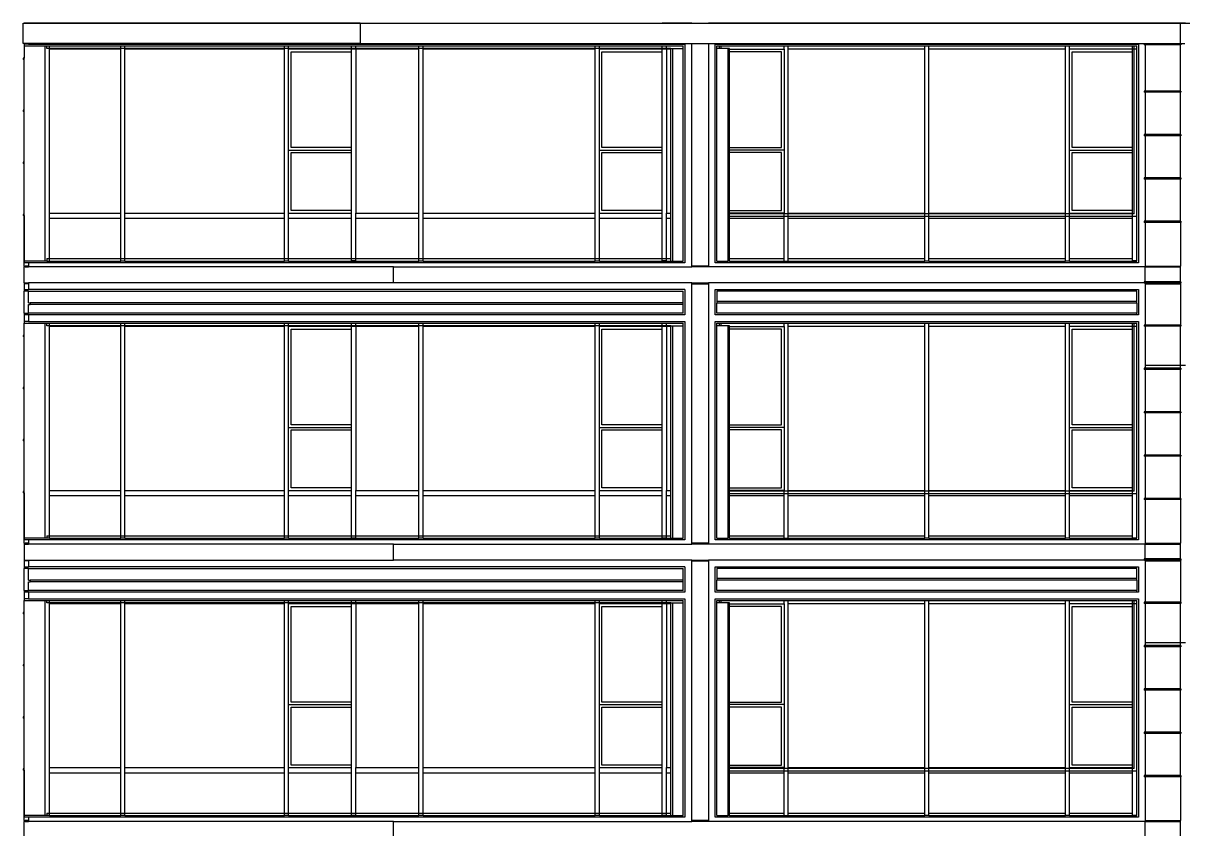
# Model space of a CAD drawing. Extents: x -311 to 61613, y 0 to 58400.
# Drawn here: x 38 to 13849, y 36512 to 46101 of the extents above; entities that cross this region are included whole.
import ezdxf

# ---------------------------------------------------------------- set-up
doc = ezdxf.new("R2010")
doc.units = 0
doc.header["$LTSCALE"] = 1000
doc.header["$MEASUREMENT"] = 0
doc.layers.add('AD-AREA-OUTL', color=31, linetype='Continuous')

msp = doc.modelspace()

# ---------------------------------------------------------------- linework, layer by layer
at = {"layer": 'AD-AREA-OUTL', "color": 252}
for p, q in [((38, 46101), (40, 46100)), ((40, 46101), (40, 46100)), ((40, 46100), (50, 46100)), ((40, 46100), (50, 46100)), ((40, 45860), (40, 46100)), ((50, 46100), (80, 46100)), ((80, 46100), (50, 46100)), ((50, 46100), (50, 46100)), ((80, 46100), (4050, 46100)), ((4050, 46100), (80, 46100)), ((80, 46100), (80, 46100)), ((4050, 46100), (4750, 46100)), ((4050, 46100), (4750, 46100)), ((4050, 46100), (4050, 45860)), ((4050, 46100), (4050, 46100)), ((4750, 46100), (4800, 46100)), ((4750, 46100), (4800, 46100)), ((4750, 46100), (4750, 46100)), ((4800, 46100), (6850, 46100)), ((4800, 46100), (6850, 46100)), ((4800, 46100), (4800, 46100)), ((6850, 46100), (6900, 46100)), ((6850, 46100), (6900, 46100)), ((6850, 46100), (6850, 46100)), ((6900, 46100), (7650, 46100)), ((6900, 46100), (7650, 46100)), ((6900, 46100), (6900, 46100)), ((7650, 46100), (7700, 46100)), ((7700, 46100), (7650, 46100)), ((7650, 46100), (7650, 46100)), ((7700, 46100), (7900, 46100)), ((7900, 46100), (7700, 46100)), ((7700, 46100), (7700, 46100)), ((7900, 46100), (7920, 46100)), ((7920, 46100), (7900, 46100)), ((7900, 46100), (7900, 46100)), ((7920, 46100), (8000, 46100)), ((8000, 46100), (7920, 46100)), ((7920, 46100), (7920, 46100)), ((8000, 46100), (8200, 46100)), ((8000, 46100), (8200, 46100)), ((8000, 46100), (8000, 46100)), ((8200, 46100), (8280, 46100)), ((8280, 46100), (8200, 46100)), ((8200, 46100), (8200, 46100)), ((8280, 46100), (8300, 46100)), ((8300, 46100), (8280, 46100)), ((8280, 46100), (8280, 46100)), ((8300, 46100), (8330, 46100)), ((8330, 46100), (8300, 46100)), ((8300, 46100), (8300, 46100)), ((8330, 46100), (8350, 46100)), ((8350, 46100), (8330, 46100)), ((8330, 46100), (8330, 46100)), ((8350, 46100), (9100, 46100)), ((9100, 46100), (8350, 46100)), ((8350, 46100), (8350, 46100)), ((9100, 46100), (9150, 46100)), ((9150, 46100), (9100, 46100)), ((9100, 46100), (9100, 46100)), ((9150, 46100), (10775, 46100)), ((10775, 46100), (9150, 46100)), ((9150, 46100), (9150, 46100)), ((10775, 46100), (10825, 46100)), ((10825, 46100), (10775, 46100)), ((10775, 46100), (10775, 46100)), ((10825, 46100), (12450, 46100)), ((12450, 46100), (10825, 46100)), ((10825, 46100), (10825, 46100)), ((12450, 46100), (12500, 46100)), ((12500, 46100), (12450, 46100)), ((12450, 46100), (12450, 46100)), ((12500, 46100), (13250, 46100)), ((13250, 46100), (12500, 46100)), ((12500, 46100), (12500, 46100)), ((13250, 46100), (13270, 46100)), ((13270, 46100), (13250, 46100)), ((13250, 46100), (13250, 46100)), ((13270, 46100), (13300, 46100)), ((13300, 46100), (13270, 46100)), ((13270, 46100), (13270, 46100)), ((13300, 46100), (13320, 46100)), ((13320, 46100), (13300, 46100)), ((13300, 46100), (13300, 46100)), ((13320, 46100), (13400, 46100)), ((13400, 46100), (13320, 46100)), ((13320, 46100), (13320, 46100)), ((13400, 46100), (14300, 46100)), ((13820, 46100), (13400, 46100)), ((13400, 46100), (13400, 46100)), ((13880, 46100), (13820, 46100)), ((13820, 45860), (13820, 46100)), ((50, 45860), (40, 45860)), ((50, 45860), (50, 45850)), ((100, 45860), (50, 45860)), ((4050, 45860), (100, 45860)), ((100, 45860), (100, 45850)), ((4050, 45860), (8000, 45860)), ((8000, 43210), (8000, 45860)), ((8000, 45860), (8200, 45860)), ((8200, 45860), (13390, 45860)), ((8200, 45860), (8200, 43210)), ((13390, 45860), (13820, 45860)), ((13390, 45860), (13390, 45845)), ((13825, 45860), (13820, 45860)), ((13825, 45860), (13872, 45860)), ((13825, 45860), (13825, 45845)), ((100, 45850), (50, 45850)), ((50, 45850), (50, 45830)), ((50, 45830), (50, 45685)), ((50, 45830), (300, 45830)), ((100, 45850), (7920, 45850)), ((300, 45830), (320, 45830)), ((300, 43270), (300, 45830)), ((320, 45830), (350, 45830)), ((320, 45800), (320, 45830)), ((350, 45800), (320, 45800)), ((350, 45800), (350, 45830)), ((350, 45830), (1200, 45830)), ((350, 45790), (350, 45800)), ((1200, 45800), (350, 45800)), ((1200, 45790), (350, 45790)), ((350, 43840), (350, 45790)), ((1200, 45830), (1250, 45830)), ((1200, 45800), (1200, 45830)), ((1200, 45790), (1200, 45800)), ((1250, 45800), (1200, 45800)), ((1200, 43840), (1200, 45790)), ((1250, 45830), (3150, 45830)), ((1250, 45800), (1250, 45830)), ((1250, 45790), (1250, 45800)), ((3150, 45800), (1250, 45800)), ((1250, 43840), (1250, 45790)), ((3150, 45790), (1250, 45790)), ((3150, 45830), (3200, 45830)), ((3150, 45800), (3150, 45830)), ((3200, 45800), (3150, 45800)), ((3150, 45790), (3150, 45800)), ((3150, 43840), (3150, 45790)), ((3200, 45830), (3950, 45830)), ((3200, 45800), (3200, 45830)), ((3950, 45800), (3200, 45800)), ((3200, 45790), (3200, 45800)), ((3200, 44590), (3200, 45790)), ((3950, 45790), (3200, 45790)), ((3230, 45760), (3950, 45760)), ((3230, 44620), (3230, 45760)), ((3950, 45830), (4000, 45830)), ((3950, 45800), (3950, 45830)), ((3950, 45790), (3950, 45800)), ((4000, 45800), (3950, 45800)), ((3950, 45760), (3950, 45790)), ((4000, 45790), (3950, 45790)), ((3950, 44620), (3950, 45760)), ((4000, 45830), (4750, 45830)), ((4000, 45800), (4000, 45830)), ((4750, 45800), (4000, 45800)), ((4000, 45790), (4000, 45800)), ((4000, 45790), (4000, 43840)), ((4750, 45790), (4000, 45790)), ((4750, 45830), (4800, 45830)), ((4750, 45800), (4750, 45830)), ((4800, 45800), (4750, 45800)), ((4750, 45790), (4750, 45800)), ((4750, 43840), (4750, 45790)), ((4800, 45830), (6850, 45830)), ((4800, 45800), (4800, 45830)), ((6850, 45800), (4800, 45800)), ((4800, 45790), (4800, 45800)), ((4800, 43840), (4800, 45790)), ((6850, 45790), (4800, 45790)), ((6850, 45830), (6900, 45830)), ((6850, 45800), (6850, 45830)), ((6900, 45800), (6850, 45800)), ((6850, 45790), (6850, 45800)), ((6850, 43840), (6850, 45790)), ((6900, 45830), (7650, 45830)), ((6900, 45800), (6900, 45830)), ((7650, 45800), (6900, 45800)), ((6900, 45790), (6900, 45800)), ((6900, 44590), (6900, 45790)), ((7650, 45790), (6900, 45790)), ((6930, 45760), (7650, 45760)), ((6930, 44620), (6930, 45760)), ((7650, 45830), (7700, 45830)), ((7650, 45800), (7650, 45830)), ((7700, 45800), (7650, 45800)), ((7650, 45790), (7650, 45800)), ((7650, 45760), (7650, 45790)), ((7700, 45790), (7650, 45790)), ((7650, 44620), (7650, 45760)), ((7700, 45830), (7900, 45830)), ((7700, 45800), (7700, 45830)), ((7750, 45800), (7700, 45800)), ((7700, 45790), (7700, 45800)), ((7700, 45790), (7700, 43840)), ((7750, 45790), (7700, 45790)), ((7750, 45790), (7750, 45800)), ((7750, 45800), (7770, 45800)), ((7750, 43840), (7750, 45790)), ((7770, 45800), (7900, 45800)), ((7770, 45800), (7770, 43270)), ((7900, 45800), (7900, 45830)), ((7900, 43270), (7900, 45800)), ((7920, 45850), (7920, 43250)), ((8280, 45850), (13320, 45850)), ((8280, 43250), (8280, 45850)), ((8300, 45830), (8330, 45830)), ((8300, 45800), (8300, 45830)), ((8300, 43270), (8300, 45800)), ((8330, 45800), (8300, 45800)), ((8330, 45830), (8350, 45830)), ((8330, 45800), (8330, 45830)), ((8350, 45800), (8330, 45800)), ((8350, 45830), (9100, 45830)), ((8350, 45800), (8350, 45830)), ((8430, 45800), (8350, 45800)), ((8430, 45800), (8430, 43270)), ((8450, 45800), (8430, 45800)), ((8450, 45790), (8450, 45800)), ((8450, 45760), (8450, 45790)), ((8450, 45790), (9100, 45790)), ((8450, 44620), (8450, 45760)), ((9070, 45760), (8450, 45760)), ((9070, 44620), (9070, 45760)), ((9100, 45830), (9150, 45830)), ((9100, 45790), (9100, 45830)), ((9100, 45790), (9100, 44590)), ((9150, 45830), (10775, 45830)), ((9150, 45790), (9150, 45830)), ((9150, 43840), (9150, 45790)), ((10775, 45790), (9150, 45790)), ((10775, 45830), (10825, 45830)), ((10775, 45790), (10775, 45830)), ((10775, 43840), (10775, 45790)), ((10825, 45830), (12450, 45830)), ((10825, 45790), (10825, 45830)), ((10825, 43840), (10825, 45790)), ((12450, 45790), (10825, 45790)), ((12450, 45830), (12500, 45830)), ((12450, 45790), (12450, 45830)), ((12450, 43840), (12450, 45790)), ((12500, 45830), (13250, 45830)), ((12500, 45790), (12500, 45830)), ((12500, 44590), (12500, 45790)), ((13250, 45790), (12500, 45790)), ((12530, 45760), (13250, 45760)), ((12530, 44620), (12530, 45760)), ((13250, 45830), (13270, 45830)), ((13250, 45790), (13250, 45830)), ((13250, 45760), (13250, 45790)), ((13270, 45790), (13250, 45790)), ((13250, 44620), (13250, 45760)), ((13270, 45830), (13300, 45830)), ((13270, 45790), (13270, 45830)), ((13300, 45790), (13270, 45790)), ((13270, 43830), (13270, 45790)), ((13300, 45790), (13300, 45830)), ((13300, 43800), (13300, 45790)), ((13320, 45850), (13320, 43250)), ((13400, 45845), (13390, 45845)), ((13820, 45845), (13400, 45845)), ((13400, 45845), (13400, 45293)), ((13825, 45845), (13820, 45845)), ((13820, 45293), (13820, 45845)), ((50, 45685), (40, 45685)), ((40, 45685), (40, 45680)), ((50, 45680), (40, 45680)), ((40, 45680), (40, 45670)), ((50, 45670), (40, 45670)), ((50, 45680), (50, 45685)), ((50, 45670), (50, 45680)), ((50, 45065), (50, 45670)), ((13400, 45293), (13390, 45293)), ((13390, 45293), (13390, 45278)), ((13400, 45278), (13390, 45278)), ((13820, 45293), (13400, 45293)), ((13820, 45278), (13400, 45278)), ((13400, 45278), (13400, 44777)), ((13825, 45293), (13820, 45293)), ((13825, 45278), (13820, 45278)), ((13820, 44777), (13820, 45278)), ((13825, 45293), (13825, 45278)), ((50, 45065), (40, 45065)), ((40, 45065), (40, 45060)), ((50, 45060), (40, 45060)), ((40, 45060), (40, 45050)), ((50, 45050), (40, 45050)), ((50, 45060), (50, 45065)), ((50, 45050), (50, 45060)), ((50, 44445), (50, 45050)), ((13400, 44777), (13390, 44777)), ((13390, 44777), (13390, 44762)), ((13400, 44762), (13390, 44762)), ((13820, 44777), (13400, 44777)), ((13820, 44762), (13400, 44762)), ((13400, 44762), (13400, 44261)), ((13825, 44777), (13820, 44777)), ((13825, 44762), (13820, 44762)), ((13820, 44261), (13820, 44762)), ((13825, 44777), (13825, 44762)), ((3950, 44620), (3230, 44620)), ((3950, 44590), (3950, 44620)), ((7650, 44620), (6930, 44620)), ((7650, 44590), (7650, 44620)), ((8450, 44590), (8450, 44620)), ((8450, 44620), (9070, 44620)), ((13250, 44620), (12530, 44620)), ((13250, 44590), (13250, 44620)), ((3200, 43840), (3200, 44590)), ((3200, 44590), (3950, 44590)), ((3230, 44560), (3950, 44560)), ((3230, 43870), (3230, 44560)), ((3950, 44560), (3950, 44590)), ((3950, 43870), (3950, 44560)), ((6900, 43840), (6900, 44590)), ((6900, 44590), (7650, 44590)), ((6930, 44560), (7650, 44560)), ((6930, 43870), (6930, 44560)), ((7650, 44560), (7650, 44590)), ((7650, 43870), (7650, 44560)), ((8450, 44560), (8450, 44590)), ((9100, 44590), (8450, 44590)), ((8450, 43870), (8450, 44560)), ((9070, 44560), (8450, 44560)), ((9070, 43870), (9070, 44560)), ((9100, 44590), (9100, 43840)), ((12500, 43840), (12500, 44590)), ((12500, 44590), (13250, 44590)), ((12530, 44560), (13250, 44560)), ((12530, 43870), (12530, 44560)), ((13250, 44560), (13250, 44590)), ((13250, 43870), (13250, 44560)), ((50, 44445), (40, 44445)), ((40, 44445), (40, 44440)), ((50, 44440), (40, 44440)), ((40, 44440), (40, 44430)), ((50, 44430), (40, 44430)), ((50, 44440), (50, 44445)), ((50, 44430), (50, 44440)), ((50, 43825), (50, 44430)), ((13400, 44261), (13390, 44261)), ((13390, 44261), (13390, 44246)), ((13400, 44246), (13390, 44246)), ((13820, 44261), (13400, 44261)), ((13820, 44246), (13400, 44246)), ((13400, 44246), (13400, 43745)), ((13825, 44261), (13820, 44261)), ((13825, 44246), (13820, 44246)), ((13820, 43745), (13820, 44246)), ((13825, 44261), (13825, 44246)), ((50, 43825), (40, 43825)), ((40, 43825), (40, 43820)), ((50, 43820), (40, 43820)), ((40, 43820), (40, 43810)), ((50, 43810), (40, 43810)), ((50, 43820), (50, 43825)), ((50, 43810), (50, 43820)), ((50, 43210), (50, 43810)), ((50, 43810), (50, 43270)), ((350, 43780), (350, 43840)), ((350, 43840), (1200, 43840)), ((350, 43780), (1200, 43780)), ((350, 43300), (350, 43780)), ((1200, 43780), (1200, 43840)), ((1200, 43300), (1200, 43780)), ((1250, 43780), (1250, 43840)), ((1250, 43840), (3150, 43840)), ((1250, 43300), (1250, 43780)), ((1250, 43780), (3150, 43780)), ((3150, 43780), (3150, 43840)), ((3150, 43300), (3150, 43780)), ((3200, 43780), (3200, 43840)), ((3200, 43840), (3950, 43840)), ((3200, 43300), (3200, 43780)), ((3200, 43780), (3950, 43780)), ((3950, 43870), (3230, 43870)), ((3950, 43840), (3950, 43870)), ((3950, 43780), (3950, 43840)), ((3950, 43300), (3950, 43780)), ((4000, 43780), (4000, 43840)), ((4000, 43840), (4750, 43840)), ((4000, 43300), (4000, 43780)), ((4000, 43780), (4750, 43780)), ((4750, 43780), (4750, 43840)), ((4750, 43300), (4750, 43780)), ((4800, 43780), (4800, 43840)), ((4800, 43840), (6850, 43840)), ((4800, 43300), (4800, 43780)), ((4800, 43780), (6850, 43780)), ((6850, 43780), (6850, 43840)), ((6850, 43300), (6850, 43780)), ((6900, 43780), (6900, 43840)), ((6900, 43840), (7650, 43840)), ((6900, 43300), (6900, 43780)), ((6900, 43780), (7650, 43780)), ((7650, 43870), (6930, 43870)), ((7650, 43840), (7650, 43870)), ((7650, 43780), (7650, 43840)), ((7650, 43300), (7650, 43780)), ((7700, 43780), (7700, 43840)), ((7700, 43840), (7750, 43840)), ((7700, 43300), (7700, 43780)), ((7700, 43780), (7750, 43780)), ((7750, 43780), (7750, 43840)), ((7750, 43300), (7750, 43780)), ((8450, 43840), (8450, 43870)), ((8450, 43870), (9070, 43870)), ((8450, 43830), (8450, 43840)), ((9100, 43840), (8450, 43840)), ((8450, 43800), (8450, 43830)), ((9100, 43830), (8450, 43830)), ((8450, 43780), (8450, 43800)), ((9100, 43800), (8450, 43800)), ((8450, 43300), (8450, 43780)), ((8450, 43780), (9100, 43780)), ((9100, 43830), (9100, 43840)), ((9100, 43800), (9100, 43830)), ((9150, 43830), (9100, 43830)), ((9100, 43780), (9100, 43800)), ((9150, 43800), (9100, 43800)), ((9100, 43300), (9100, 43780)), ((9150, 43830), (9150, 43840)), ((9150, 43840), (10775, 43840)), ((9150, 43800), (9150, 43830)), ((10775, 43830), (9150, 43830)), ((9150, 43780), (9150, 43800)), ((10775, 43800), (9150, 43800)), ((9150, 43300), (9150, 43780)), ((9150, 43780), (10775, 43780)), ((10775, 43830), (10775, 43840)), ((10775, 43800), (10775, 43830)), ((10825, 43830), (10775, 43830)), ((10775, 43780), (10775, 43800)), ((10825, 43800), (10775, 43800)), ((10775, 43300), (10775, 43780)), ((10825, 43830), (10825, 43840)), ((10825, 43840), (12450, 43840)), ((10825, 43800), (10825, 43830)), ((12450, 43830), (10825, 43830)), ((12450, 43800), (10825, 43800)), ((10825, 43780), (10825, 43800)), ((10825, 43300), (10825, 43780)), ((10825, 43780), (12450, 43780)), ((12450, 43830), (12450, 43840)), ((12450, 43800), (12450, 43830)), ((12500, 43830), (12450, 43830)), ((12500, 43800), (12450, 43800)), ((12450, 43780), (12450, 43800)), ((12450, 43300), (12450, 43780)), ((12500, 43830), (12500, 43840)), ((12500, 43840), (13250, 43840)), ((13250, 43830), (12500, 43830)), ((12500, 43800), (12500, 43830)), ((13250, 43800), (12500, 43800)), ((12500, 43780), (12500, 43800)), ((12500, 43300), (12500, 43780)), ((12500, 43780), (13250, 43780)), ((13250, 43870), (12530, 43870)), ((13250, 43840), (13250, 43870)), ((13250, 43830), (13250, 43840)), ((13270, 43830), (13250, 43830)), ((13250, 43800), (13250, 43830)), ((13250, 43780), (13250, 43800)), ((13300, 43800), (13250, 43800)), ((13250, 43300), (13250, 43780)), ((13300, 43276), (13300, 43800)), ((13400, 43745), (13390, 43745)), ((13390, 43745), (13390, 43730)), ((13400, 43730), (13390, 43730)), ((13820, 43745), (13400, 43745)), ((13820, 43730), (13400, 43730)), ((13400, 43730), (13400, 43210)), ((13825, 43745), (13820, 43745)), ((13825, 43730), (13820, 43730)), ((13820, 43730), (13820, 43210)), ((13825, 43745), (13825, 43730)), ((50, 43270), (50, 43250)), ((300, 43270), (50, 43270)), ((100, 43250), (50, 43250)), ((100, 43250), (100, 43210)), ((7920, 43250), (100, 43250)), ((320, 43270), (300, 43270)), ((320, 43300), (350, 43300)), ((320, 43300), (320, 43270)), ((320, 43270), (350, 43270)), ((350, 43300), (1200, 43300)), ((350, 43270), (350, 43300)), ((350, 43270), (1200, 43270)), ((1200, 43300), (1250, 43300)), ((1200, 43270), (1200, 43300)), ((1250, 43270), (1200, 43270)), ((1250, 43300), (3150, 43300)), ((1250, 43270), (1250, 43300)), ((1250, 43270), (3150, 43270)), ((3150, 43300), (3200, 43300)), ((3150, 43270), (3150, 43300)), ((3200, 43270), (3150, 43270)), ((3200, 43300), (3950, 43300)), ((3200, 43270), (3200, 43300)), ((3200, 43270), (3950, 43270)), ((3950, 43300), (4000, 43300)), ((3950, 43276), (3950, 43300)), ((3950, 43276), (4000, 43276)), ((3950, 43270), (3950, 43276)), ((3950, 43270), (4000, 43270)), ((4000, 43300), (4750, 43300)), ((4000, 43276), (4000, 43300)), ((4000, 43270), (4000, 43276)), ((4000, 43270), (4750, 43270)), ((4750, 43300), (4800, 43300)), ((4750, 43270), (4750, 43300)), ((4800, 43270), (4750, 43270)), ((4800, 43300), (6850, 43300)), ((4800, 43270), (4800, 43300)), ((4800, 43270), (6850, 43270)), ((6850, 43300), (6900, 43300)), ((6850, 43270), (6850, 43300)), ((6900, 43270), (6850, 43270)), ((6900, 43300), (7650, 43300)), ((6900, 43270), (6900, 43300)), ((6900, 43270), (7650, 43270)), ((7650, 43300), (7700, 43300)), ((7650, 43276), (7650, 43300)), ((7650, 43276), (7700, 43276)), ((7650, 43270), (7650, 43276)), ((7650, 43270), (7700, 43270)), ((7700, 43300), (7750, 43300)), ((7700, 43276), (7700, 43300)), ((7700, 43270), (7700, 43276)), ((7700, 43270), (7750, 43270)), ((7750, 43270), (7750, 43300)), ((7750, 43270), (7770, 43270)), ((7770, 43270), (7900, 43270)), ((13320, 43250), (8280, 43250)), ((8300, 43270), (8430, 43270)), ((8450, 43270), (8430, 43270)), ((8450, 43270), (8450, 43300)), ((8450, 43300), (9100, 43300)), ((8450, 43270), (9100, 43270)), ((9100, 43270), (9100, 43300)), ((9100, 43270), (9150, 43270)), ((9150, 43270), (9150, 43300)), ((9150, 43300), (10775, 43300)), ((9150, 43270), (10775, 43270)), ((10775, 43270), (10775, 43300)), ((10825, 43270), (10775, 43270)), ((10825, 43270), (10825, 43300)), ((10825, 43300), (12450, 43300)), ((10825, 43270), (12450, 43270)), ((12450, 43270), (12450, 43300)), ((12500, 43270), (12450, 43270)), ((12500, 43270), (12500, 43300)), ((12500, 43300), (13250, 43300)), ((12500, 43270), (13250, 43270)), ((13250, 43276), (13250, 43300)), ((13250, 43276), (13300, 43276)), ((13250, 43270), (13250, 43276)), ((13250, 43270), (13300, 43270)), ((13300, 43270), (13300, 43276)), ((50, 43210), (50, 43200)), ((50, 43210), (60, 43210)), ((60, 43200), (50, 43200)), ((50, 43010), (50, 43200)), ((100, 43210), (60, 43210)), ((60, 43200), (60, 43210)), ((60, 43200), (100, 43200)), ((100, 43210), (100, 43200)), ((4447, 43200), (100, 43200)), ((4447, 43200), (8000, 43200)), ((4447, 43010), (4447, 43200)), ((8000, 43200), (8000, 43210)), ((8200, 43210), (8000, 43210)), ((8200, 43200), (8000, 43200)), ((8200, 43210), (8200, 43200)), ((13400, 43200), (8200, 43200)), ((13400, 43210), (13410, 43210)), ((13400, 43210), (13400, 43200)), ((13400, 43200), (13410, 43200)), ((13400, 43024), (13400, 43200)), ((13410, 43210), (13820, 43210)), ((13410, 43200), (13410, 43210)), ((13410, 43200), (13820, 43200)), ((13820, 43200), (13820, 43210)), ((13820, 43024), (13820, 43200)), ((50, 43010), (50, 43000)), ((50, 43010), (60, 43010)), ((50, 43000), (50, 42930)), ((60, 43000), (50, 43000)), ((60, 43010), (100, 43010)), ((60, 43010), (60, 43000)), ((100, 43000), (60, 43000)), ((4447, 43010), (100, 43010)), ((100, 43010), (100, 43000)), ((100, 43000), (100, 42930)), ((8000, 43010), (4447, 43010)), ((8000, 43010), (8200, 43010)), ((8000, 43000), (8000, 43010)), ((8000, 39910), (8000, 43000)), ((8000, 43000), (8200, 43000)), ((13390, 43010), (8200, 43010)), ((8200, 43010), (8200, 43000)), ((8200, 43000), (8200, 39910)), ((13400, 43024), (13390, 43024)), ((13390, 43024), (13390, 43010)), ((13390, 43010), (13390, 43009)), ((13400, 43009), (13390, 43009)), ((13820, 43024), (13400, 43024)), ((13410, 43009), (13400, 43009)), ((13400, 43000), (13400, 43009)), ((13400, 43000), (13410, 43000)), ((13400, 43000), (13400, 42508)), ((13820, 43009), (13410, 43009)), ((13410, 43009), (13410, 43000)), ((13410, 43000), (13820, 43000)), ((13825, 43024), (13820, 43024)), ((13825, 43009), (13820, 43009)), ((13820, 43009), (13820, 43000)), ((13820, 43000), (13820, 42508)), ((13825, 43024), (13825, 43009)), ((50, 42930), (100, 42930)), ((50, 42930), (50, 42910)), ((100, 42910), (50, 42910)), ((50, 42650), (50, 42910)), ((7920, 42930), (100, 42930)), ((100, 42771), (100, 42910)), ((100, 42910), (7900, 42910)), ((7900, 42771), (7900, 42910)), ((7920, 42930), (7920, 42630)), ((8280, 42630), (8280, 42930)), ((8280, 42930), (13320, 42930)), ((8300, 42910), (8300, 42790)), ((13300, 42910), (8300, 42910)), ((13300, 42790), (13300, 42910)), ((13320, 42930), (13320, 42630)), ((100, 42771), (120, 42771)), ((100, 42650), (100, 42751)), ((100, 42751), (120, 42751)), ((120, 42771), (120, 42751)), ((7900, 42771), (120, 42771)), ((7900, 42751), (120, 42751)), ((7900, 42751), (7900, 42771)), ((7900, 42650), (7900, 42751)), ((8300, 42790), (8300, 42770)), ((13300, 42790), (8300, 42790)), ((8300, 42650), (8300, 42770)), ((13300, 42770), (8300, 42770)), ((13300, 42770), (13300, 42790)), ((13300, 42770), (13300, 42650)), ((50, 42650), (100, 42650)), ((50, 42650), (50, 42630)), ((50, 42630), (50, 42550)), ((100, 42630), (50, 42630)), ((100, 42550), (50, 42550)), ((50, 42550), (50, 42530)), ((7900, 42650), (100, 42650)), ((7920, 42630), (100, 42630)), ((100, 42630), (100, 42550)), ((100, 42550), (7920, 42550)), ((7920, 42550), (7920, 39950)), ((13300, 42630), (8280, 42630)), ((8280, 42550), (13320, 42550)), ((8280, 39950), (8280, 42550)), ((13300, 42650), (8300, 42650)), ((13300, 42630), (13300, 42650)), ((13320, 42630), (13300, 42630)), ((13320, 42550), (13320, 39950)), ((50, 42385), (50, 42530)), ((50, 42530), (300, 42530)), ((300, 42530), (320, 42530)), ((300, 39970), (300, 42530)), ((320, 42530), (350, 42530)), ((320, 42500), (320, 42530)), ((350, 42500), (320, 42500)), ((350, 42500), (350, 42530)), ((350, 42530), (1200, 42530)), ((350, 42490), (350, 42500)), ((1200, 42500), (350, 42500)), ((1200, 42490), (350, 42490)), ((350, 40540), (350, 42490)), ((1200, 42500), (1200, 42530)), ((1200, 42530), (1250, 42530)), ((1200, 42490), (1200, 42500)), ((1250, 42500), (1200, 42500)), ((1200, 40540), (1200, 42490)), ((1250, 42530), (3150, 42530)), ((1250, 42500), (1250, 42530)), ((1250, 42490), (1250, 42500)), ((3150, 42500), (1250, 42500)), ((1250, 40540), (1250, 42490)), ((3150, 42490), (1250, 42490)), ((3150, 42530), (3200, 42530)), ((3150, 42500), (3150, 42530)), ((3200, 42500), (3150, 42500)), ((3150, 42490), (3150, 42500)), ((3150, 40540), (3150, 42490)), ((3200, 42530), (3950, 42530)), ((3200, 42500), (3200, 42530)), ((3950, 42500), (3200, 42500)), ((3200, 42490), (3200, 42500)), ((3200, 41290), (3200, 42490)), ((3950, 42490), (3200, 42490)), ((3230, 42460), (3950, 42460)), ((3230, 41320), (3230, 42460)), ((3950, 42530), (4000, 42530)), ((3950, 42500), (3950, 42530)), ((4000, 42500), (3950, 42500)), ((3950, 42490), (3950, 42500)), ((3950, 42460), (3950, 42490)), ((4000, 42490), (3950, 42490)), ((3950, 41320), (3950, 42460)), ((4000, 42530), (4750, 42530)), ((4000, 42500), (4000, 42530)), ((4750, 42500), (4000, 42500)), ((4000, 42490), (4000, 42500)), ((4000, 42490), (4000, 40540)), ((4750, 42490), (4000, 42490)), ((4750, 42530), (4800, 42530)), ((4750, 42500), (4750, 42530)), ((4800, 42500), (4750, 42500)), ((4750, 42490), (4750, 42500)), ((4750, 40540), (4750, 42490)), ((4800, 42530), (6850, 42530)), ((4800, 42500), (4800, 42530)), ((6850, 42500), (4800, 42500)), ((4800, 42490), (4800, 42500)), ((4800, 40540), (4800, 42490)), ((6850, 42490), (4800, 42490)), ((6850, 42530), (6900, 42530)), ((6850, 42500), (6850, 42530)), ((6900, 42500), (6850, 42500)), ((6850, 42490), (6850, 42500)), ((6850, 40540), (6850, 42490)), ((6900, 42530), (7650, 42530)), ((6900, 42500), (6900, 42530)), ((7650, 42500), (6900, 42500)), ((6900, 42490), (6900, 42500)), ((6900, 41290), (6900, 42490)), ((7650, 42490), (6900, 42490)), ((6930, 42460), (7650, 42460)), ((6930, 41320), (6930, 42460)), ((7650, 42530), (7700, 42530)), ((7650, 42500), (7650, 42530)), ((7700, 42500), (7650, 42500)), ((7650, 42490), (7650, 42500)), ((7650, 42460), (7650, 42490)), ((7700, 42490), (7650, 42490)), ((7650, 41320), (7650, 42460)), ((7700, 42530), (7900, 42530)), ((7700, 42500), (7700, 42530)), ((7750, 42500), (7700, 42500)), ((7700, 42490), (7700, 42500)), ((7700, 42490), (7700, 40540)), ((7750, 42490), (7700, 42490)), ((7750, 42490), (7750, 42500)), ((7750, 42500), (7770, 42500)), ((7750, 40540), (7750, 42490)), ((7770, 42500), (7900, 42500)), ((7770, 42500), (7770, 39970)), ((7900, 42500), (7900, 42530)), ((7900, 39970), (7900, 42500)), ((8300, 42530), (8330, 42530)), ((8300, 42500), (8300, 42530)), ((8300, 39970), (8300, 42500)), ((8330, 42500), (8300, 42500)), ((8330, 42530), (8350, 42530)), ((8330, 42500), (8330, 42530)), ((8350, 42500), (8330, 42500)), ((8350, 42530), (9100, 42530)), ((8350, 42500), (8350, 42530)), ((8430, 42500), (8350, 42500)), ((8430, 42500), (8430, 39970)), ((8450, 42500), (8430, 42500)), ((8450, 42490), (8450, 42500)), ((8450, 42460), (8450, 42490)), ((8450, 42490), (9100, 42490)), ((8450, 41320), (8450, 42460)), ((9070, 42460), (8450, 42460)), ((9070, 41320), (9070, 42460)), ((9100, 42530), (9150, 42530)), ((9100, 42490), (9100, 42530)), ((9100, 42490), (9100, 41290)), ((9150, 42530), (10775, 42530)), ((9150, 42490), (9150, 42530)), ((9150, 40540), (9150, 42490)), ((10775, 42490), (9150, 42490)), ((10775, 42530), (10825, 42530)), ((10775, 42490), (10775, 42530)), ((10775, 40540), (10775, 42490)), ((10825, 42530), (12450, 42530)), ((10825, 42490), (10825, 42530)), ((10825, 40540), (10825, 42490)), ((12450, 42490), (10825, 42490)), ((12450, 42530), (12500, 42530)), ((12450, 42490), (12450, 42530)), ((12450, 40540), (12450, 42490)), ((12500, 42530), (13250, 42530)), ((12500, 42490), (12500, 42530)), ((12500, 41290), (12500, 42490)), ((13250, 42490), (12500, 42490)), ((12530, 42460), (13250, 42460)), ((12530, 41320), (12530, 42460)), ((13250, 42530), (13270, 42530)), ((13250, 42490), (13250, 42530)), ((13250, 42460), (13250, 42490)), ((13270, 42490), (13250, 42490)), ((13250, 41320), (13250, 42460)), ((13270, 42530), (13300, 42530)), ((13270, 42490), (13270, 42530)), ((13300, 42490), (13270, 42490)), ((13270, 40530), (13270, 42490)), ((13300, 42490), (13300, 42530)), ((13300, 40500), (13300, 42490)), ((13400, 42508), (13390, 42508)), ((13390, 42508), (13390, 42494)), ((13400, 42494), (13390, 42494)), ((13820, 42508), (13400, 42508)), ((13820, 42494), (13400, 42494)), ((13400, 42494), (13400, 42030)), ((13825, 42508), (13820, 42508)), ((13825, 42494), (13820, 42494)), ((13820, 42030), (13820, 42494)), ((13825, 42508), (13825, 42494)), ((50, 42385), (40, 42385)), ((40, 42385), (40, 42380)), ((50, 42380), (40, 42380)), ((40, 42380), (40, 42370)), ((50, 42370), (40, 42370)), ((50, 42380), (50, 42385)), ((50, 42370), (50, 42380)), ((50, 41765), (50, 42370)), ((13400, 41993), (13390, 41993)), ((13390, 41993), (13390, 41977)), ((13400, 42030), (13400, 41993)), ((13400, 42030), (13820, 42030)), ((13820, 41993), (13400, 41993)), ((13820, 41993), (13820, 42030)), ((13820, 42030), (13880, 42030)), ((13825, 41993), (13820, 41993)), ((13825, 41993), (13825, 41977)), ((13400, 41977), (13390, 41977)), ((13820, 41977), (13400, 41977)), ((13400, 41977), (13400, 41477)), ((13825, 41977), (13820, 41977)), ((13820, 41477), (13820, 41977)), ((50, 41765), (40, 41765)), ((40, 41765), (40, 41760)), ((50, 41760), (40, 41760)), ((40, 41760), (40, 41750)), ((50, 41750), (40, 41750)), ((50, 41760), (50, 41765)), ((50, 41750), (50, 41760)), ((50, 41145), (50, 41750)), ((13400, 41477), (13390, 41477)), ((13390, 41477), (13390, 41462)), ((13400, 41462), (13390, 41462)), ((13820, 41477), (13400, 41477)), ((13820, 41462), (13400, 41462)), ((13400, 41462), (13400, 40961)), ((13825, 41477), (13820, 41477)), ((13825, 41462), (13820, 41462)), ((13820, 40961), (13820, 41462)), ((13825, 41477), (13825, 41462)), ((3950, 41320), (3230, 41320)), ((3950, 41290), (3950, 41320)), ((7650, 41320), (6930, 41320)), ((7650, 41290), (7650, 41320)), ((8450, 41290), (8450, 41320)), ((8450, 41320), (9070, 41320)), ((13250, 41320), (12530, 41320)), ((13250, 41290), (13250, 41320)), ((3200, 40540), (3200, 41290)), ((3200, 41290), (3950, 41290)), ((3230, 41260), (3950, 41260)), ((3230, 40570), (3230, 41260)), ((3950, 41260), (3950, 41290)), ((3950, 40570), (3950, 41260)), ((6900, 40540), (6900, 41290)), ((6900, 41290), (7650, 41290)), ((6930, 41260), (7650, 41260)), ((6930, 40570), (6930, 41260)), ((7650, 41260), (7650, 41290)), ((7650, 40570), (7650, 41260)), ((8450, 41260), (8450, 41290)), ((9100, 41290), (8450, 41290)), ((8450, 40570), (8450, 41260)), ((9070, 41260), (8450, 41260)), ((9070, 40570), (9070, 41260)), ((9100, 41290), (9100, 40540)), ((12500, 40540), (12500, 41290)), ((12500, 41290), (13250, 41290)), ((12530, 41260), (13250, 41260)), ((12530, 40570), (12530, 41260)), ((13250, 41260), (13250, 41290)), ((13250, 40570), (13250, 41260)), ((50, 41145), (40, 41145)), ((40, 41145), (40, 41140)), ((50, 41140), (40, 41140)), ((40, 41140), (40, 41130)), ((50, 41130), (40, 41130)), ((50, 41140), (50, 41145)), ((50, 41130), (50, 41140)), ((50, 40525), (50, 41130)), ((13400, 40961), (13390, 40961)), ((13390, 40961), (13390, 40946)), ((13400, 40946), (13390, 40946)), ((13820, 40961), (13400, 40961)), ((13820, 40946), (13400, 40946)), ((13400, 40946), (13400, 40445)), ((13825, 40961), (13820, 40961)), ((13825, 40946), (13820, 40946)), ((13820, 40445), (13820, 40946)), ((13825, 40961), (13825, 40946)), ((50, 40525), (40, 40525)), ((40, 40525), (40, 40520)), ((50, 40520), (40, 40520)), ((40, 40520), (40, 40510)), ((50, 40510), (40, 40510)), ((50, 40520), (50, 40525)), ((50, 40510), (50, 40520)), ((50, 39910), (50, 40510)), ((50, 40510), (50, 39970)), ((350, 40480), (350, 40540)), ((350, 40540), (1200, 40540)), ((350, 40480), (1200, 40480)), ((350, 40000), (350, 40480)), ((1200, 40480), (1200, 40540)), ((1200, 40000), (1200, 40480)), ((1250, 40480), (1250, 40540)), ((1250, 40540), (3150, 40540)), ((1250, 40000), (1250, 40480)), ((1250, 40480), (3150, 40480)), ((3150, 40480), (3150, 40540)), ((3150, 40000), (3150, 40480)), ((3200, 40480), (3200, 40540)), ((3200, 40540), (3950, 40540)), ((3200, 40000), (3200, 40480)), ((3200, 40480), (3950, 40480)), ((3950, 40570), (3230, 40570)), ((3950, 40540), (3950, 40570)), ((3950, 40480), (3950, 40540)), ((3950, 40000), (3950, 40480)), ((4000, 40480), (4000, 40540)), ((4000, 40540), (4750, 40540)), ((4000, 40000), (4000, 40480)), ((4000, 40480), (4750, 40480)), ((4750, 40480), (4750, 40540)), ((4750, 40000), (4750, 40480)), ((4800, 40480), (4800, 40540)), ((4800, 40540), (6850, 40540)), ((4800, 40000), (4800, 40480)), ((4800, 40480), (6850, 40480)), ((6850, 40480), (6850, 40540)), ((6850, 40000), (6850, 40480)), ((6900, 40480), (6900, 40540)), ((6900, 40540), (7650, 40540)), ((6900, 40000), (6900, 40480)), ((6900, 40480), (7650, 40480)), ((7650, 40570), (6930, 40570)), ((7650, 40540), (7650, 40570)), ((7650, 40480), (7650, 40540)), ((7650, 40000), (7650, 40480)), ((7700, 40480), (7700, 40540)), ((7700, 40540), (7750, 40540)), ((7700, 40000), (7700, 40480)), ((7700, 40480), (7750, 40480)), ((7750, 40480), (7750, 40540)), ((7750, 40000), (7750, 40480)), ((8450, 40540), (8450, 40570)), ((8450, 40570), (9070, 40570)), ((8450, 40530), (8450, 40540)), ((9100, 40540), (8450, 40540)), ((8450, 40500), (8450, 40530)), ((9100, 40530), (8450, 40530)), ((8450, 40480), (8450, 40500)), ((9100, 40500), (8450, 40500)), ((8450, 40000), (8450, 40480)), ((8450, 40480), (9100, 40480)), ((9100, 40530), (9100, 40540)), ((9100, 40500), (9100, 40530)), ((9150, 40530), (9100, 40530)), ((9100, 40480), (9100, 40500)), ((9150, 40500), (9100, 40500)), ((9100, 40000), (9100, 40480)), ((9150, 40530), (9150, 40540)), ((9150, 40540), (10775, 40540)), ((9150, 40500), (9150, 40530)), ((10775, 40530), (9150, 40530)), ((9150, 40480), (9150, 40500)), ((10775, 40500), (9150, 40500)), ((9150, 40000), (9150, 40480)), ((9150, 40480), (10775, 40480)), ((10775, 40530), (10775, 40540)), ((10775, 40500), (10775, 40530)), ((10825, 40530), (10775, 40530)), ((10775, 40480), (10775, 40500)), ((10825, 40500), (10775, 40500)), ((10775, 40000), (10775, 40480)), ((10825, 40530), (10825, 40540)), ((10825, 40540), (12450, 40540)), ((10825, 40500), (10825, 40530)), ((12450, 40530), (10825, 40530)), ((12450, 40500), (10825, 40500)), ((10825, 40480), (10825, 40500)), ((10825, 40000), (10825, 40480)), ((10825, 40480), (12450, 40480)), ((12450, 40530), (12450, 40540)), ((12450, 40500), (12450, 40530)), ((12500, 40530), (12450, 40530)), ((12500, 40500), (12450, 40500)), ((12450, 40480), (12450, 40500)), ((12450, 40000), (12450, 40480)), ((12500, 40530), (12500, 40540)), ((12500, 40540), (13250, 40540)), ((13250, 40530), (12500, 40530)), ((12500, 40500), (12500, 40530)), ((13250, 40500), (12500, 40500)), ((12500, 40480), (12500, 40500)), ((12500, 40000), (12500, 40480)), ((12500, 40480), (13250, 40480)), ((13250, 40570), (12530, 40570)), ((13250, 40540), (13250, 40570)), ((13250, 40530), (13250, 40540)), ((13270, 40530), (13250, 40530)), ((13250, 40500), (13250, 40530)), ((13250, 40480), (13250, 40500)), ((13300, 40500), (13250, 40500)), ((13250, 40000), (13250, 40480)), ((13300, 39976), (13300, 40500)), ((13400, 40445), (13390, 40445)), ((13390, 40445), (13390, 40430)), ((13400, 40430), (13390, 40430)), ((13820, 40445), (13400, 40445)), ((13820, 40430), (13400, 40430)), ((13400, 40430), (13400, 39910)), ((13825, 40445), (13820, 40445)), ((13825, 40430), (13820, 40430)), ((13820, 40430), (13820, 39910)), ((13825, 40445), (13825, 40430)), ((50, 39970), (50, 39950)), ((300, 39970), (50, 39970)), ((100, 39950), (50, 39950)), ((100, 39950), (100, 39910)), ((7920, 39950), (100, 39950)), ((320, 39970), (300, 39970)), ((320, 40000), (350, 40000)), ((320, 40000), (320, 39970)), ((350, 39970), (320, 39970)), ((350, 40000), (1200, 40000)), ((350, 39970), (350, 40000)), ((350, 39970), (1200, 39970)), ((1200, 40000), (1250, 40000)), ((1200, 39970), (1200, 40000)), ((1250, 39970), (1200, 39970)), ((1250, 40000), (3150, 40000)), ((1250, 39970), (1250, 40000)), ((1250, 39970), (3150, 39970)), ((3150, 40000), (3200, 40000)), ((3150, 39970), (3150, 40000)), ((3200, 39970), (3150, 39970)), ((3200, 40000), (3950, 40000)), ((3200, 39970), (3200, 40000)), ((3200, 39970), (3950, 39970)), ((3950, 40000), (4000, 40000)), ((3950, 39976), (3950, 40000)), ((3950, 39976), (4000, 39976)), ((3950, 39970), (3950, 39976)), ((3950, 39970), (4000, 39970)), ((4000, 40000), (4750, 40000)), ((4000, 39976), (4000, 40000)), ((4000, 39970), (4000, 39976)), ((4000, 39970), (4750, 39970)), ((4750, 40000), (4800, 40000)), ((4750, 39970), (4750, 40000)), ((4800, 39970), (4750, 39970)), ((4800, 40000), (6850, 40000)), ((4800, 39970), (4800, 40000)), ((4800, 39970), (6850, 39970)), ((6850, 40000), (6900, 40000)), ((6850, 39970), (6850, 40000)), ((6900, 39970), (6850, 39970)), ((6900, 40000), (7650, 40000)), ((6900, 39970), (6900, 40000)), ((6900, 39970), (7650, 39970)), ((7650, 40000), (7700, 40000)), ((7650, 39976), (7650, 40000)), ((7650, 39976), (7700, 39976)), ((7650, 39970), (7650, 39976)), ((7650, 39970), (7700, 39970)), ((7700, 40000), (7750, 40000)), ((7700, 39976), (7700, 40000)), ((7700, 39970), (7700, 39976)), ((7700, 39970), (7750, 39970)), ((7750, 39970), (7750, 40000)), ((7750, 39970), (7770, 39970)), ((7770, 39970), (7900, 39970)), ((13320, 39950), (8280, 39950)), ((8300, 39970), (8430, 39970)), ((8450, 39970), (8430, 39970)), ((8450, 39970), (8450, 40000)), ((8450, 40000), (9100, 40000)), ((8450, 39970), (9100, 39970)), ((9100, 39970), (9100, 40000)), ((9100, 39970), (9150, 39970)), ((9150, 39970), (9150, 40000)), ((9150, 40000), (10775, 40000)), ((9150, 39970), (10775, 39970)), ((10775, 39970), (10775, 40000)), ((10825, 39970), (10775, 39970)), ((10825, 39970), (10825, 40000)), ((10825, 40000), (12450, 40000)), ((10825, 39970), (12450, 39970)), ((12450, 39970), (12450, 40000)), ((12500, 39970), (12450, 39970)), ((12500, 39970), (12500, 40000)), ((12500, 40000), (13250, 40000)), ((12500, 39970), (13250, 39970)), ((13250, 39976), (13250, 40000)), ((13250, 39976), (13300, 39976)), ((13250, 39970), (13250, 39976)), ((13250, 39970), (13300, 39970)), ((13300, 39970), (13300, 39976)), ((50, 39910), (50, 39900)), ((50, 39910), (60, 39910)), ((60, 39900), (50, 39900)), ((50, 39900), (50, 39710)), ((100, 39910), (60, 39910)), ((60, 39900), (60, 39910)), ((60, 39900), (100, 39900)), ((100, 39910), (100, 39900)), ((4447, 39900), (100, 39900)), ((4447, 39900), (8000, 39900)), ((4447, 39710), (4447, 39900)), ((8000, 39900), (8000, 39910)), ((8200, 39910), (8000, 39910)), ((8200, 39900), (8000, 39900)), ((8200, 39910), (8200, 39900)), ((13400, 39900), (8200, 39900)), ((13400, 39910), (13410, 39910)), ((13400, 39910), (13400, 39900)), ((13400, 39900), (13410, 39900)), ((13400, 39724), (13400, 39900)), ((13410, 39910), (13820, 39910)), ((13410, 39900), (13410, 39910)), ((13410, 39900), (13820, 39900)), ((13820, 39900), (13820, 39910)), ((13820, 39724), (13820, 39900)), ((50, 39710), (50, 39700)), ((50, 39710), (60, 39710)), ((50, 39700), (50, 39630)), ((60, 39700), (50, 39700)), ((60, 39710), (100, 39710)), ((60, 39710), (60, 39700)), ((100, 39700), (60, 39700)), ((100, 39710), (4447, 39710)), ((100, 39710), (100, 39700)), ((100, 39700), (100, 39630)), ((8000, 39710), (4447, 39710)), ((8000, 39710), (8200, 39710)), ((8000, 39700), (8000, 39710)), ((8000, 36610), (8000, 39700)), ((8000, 39700), (8200, 39700)), ((13390, 39710), (8200, 39710)), ((8200, 39710), (8200, 39700)), ((8200, 39700), (8200, 36610)), ((13400, 39724), (13390, 39724)), ((13390, 39724), (13390, 39710)), ((13390, 39710), (13390, 39709)), ((13400, 39709), (13390, 39709)), ((13820, 39724), (13400, 39724)), ((13410, 39709), (13400, 39709)), ((13400, 39700), (13400, 39709)), ((13400, 39700), (13410, 39700)), ((13400, 39700), (13400, 39208)), ((13820, 39709), (13410, 39709)), ((13410, 39709), (13410, 39700)), ((13410, 39700), (13820, 39700)), ((13825, 39724), (13820, 39724)), ((13825, 39709), (13820, 39709)), ((13820, 39709), (13820, 39700)), ((13820, 39700), (13820, 39208)), ((13825, 39724), (13825, 39709)), ((50, 39630), (100, 39630)), ((50, 39630), (50, 39610)), ((100, 39610), (50, 39610)), ((50, 39350), (50, 39610)), ((7920, 39630), (100, 39630)), ((100, 39471), (100, 39610)), ((100, 39610), (7900, 39610)), ((7900, 39471), (7900, 39610)), ((7920, 39630), (7920, 39330)), ((8280, 39330), (8280, 39630)), ((8280, 39630), (13320, 39630)), ((8300, 39610), (8300, 39490)), ((13300, 39610), (8300, 39610)), ((13300, 39490), (13300, 39610)), ((13320, 39630), (13320, 39330)), ((100, 39471), (120, 39471)), ((100, 39350), (100, 39451)), ((100, 39451), (120, 39451)), ((120, 39471), (120, 39451)), ((7900, 39471), (120, 39471)), ((7900, 39451), (120, 39451)), ((7900, 39451), (7900, 39471)), ((7900, 39350), (7900, 39451)), ((8300, 39490), (8300, 39470)), ((13300, 39490), (8300, 39490)), ((8300, 39350), (8300, 39470)), ((13300, 39470), (8300, 39470)), ((13300, 39470), (13300, 39490)), ((13300, 39470), (13300, 39350)), ((50, 39350), (100, 39350)), ((50, 39350), (50, 39330)), ((50, 39330), (50, 39250)), ((100, 39330), (50, 39330)), ((100, 39250), (50, 39250)), ((50, 39250), (50, 39230)), ((50, 39085), (50, 39230)), ((50, 39230), (300, 39230)), ((7900, 39350), (100, 39350)), ((7920, 39330), (100, 39330)), ((100, 39330), (100, 39250)), ((100, 39250), (7920, 39250)), ((300, 39230), (320, 39230)), ((300, 36670), (300, 39230)), ((320, 39230), (350, 39230)), ((320, 39200), (320, 39230)), ((350, 39200), (350, 39230)), ((350, 39230), (1200, 39230)), ((1200, 39230), (1250, 39230)), ((1200, 39200), (1200, 39230)), ((1250, 39230), (3150, 39230)), ((1250, 39200), (1250, 39230)), ((3150, 39230), (3200, 39230)), ((3150, 39200), (3150, 39230)), ((3200, 39230), (3950, 39230)), ((3200, 39200), (3200, 39230)), ((3950, 39230), (4000, 39230)), ((3950, 39200), (3950, 39230)), ((4000, 39230), (4750, 39230)), ((4000, 39200), (4000, 39230)), ((4750, 39230), (4800, 39230)), ((4750, 39200), (4750, 39230)), ((4800, 39230), (6850, 39230)), ((4800, 39200), (4800, 39230)), ((6850, 39230), (6900, 39230)), ((6850, 39200), (6850, 39230)), ((6900, 39230), (7650, 39230)), ((6900, 39200), (6900, 39230)), ((7650, 39230), (7700, 39230)), ((7650, 39200), (7650, 39230)), ((7700, 39230), (7900, 39230)), ((7700, 39200), (7700, 39230)), ((7900, 39200), (7900, 39230)), ((7920, 39250), (7920, 36650)), ((13300, 39330), (8280, 39330)), ((8280, 39250), (13320, 39250)), ((8280, 36650), (8280, 39250)), ((13300, 39350), (8300, 39350)), ((8300, 39230), (8330, 39230)), ((8300, 39200), (8300, 39230)), ((8330, 39230), (8350, 39230)), ((8330, 39200), (8330, 39230)), ((8350, 39230), (9100, 39230)), ((8350, 39200), (8350, 39230)), ((9100, 39230), (9150, 39230)), ((9100, 39190), (9100, 39230)), ((9150, 39230), (10775, 39230)), ((9150, 39190), (9150, 39230)), ((10775, 39230), (10825, 39230)), ((10775, 39190), (10775, 39230)), ((10825, 39230), (12450, 39230)), ((10825, 39190), (10825, 39230)), ((12450, 39230), (12500, 39230)), ((12450, 39190), (12450, 39230)), ((12500, 39230), (13250, 39230)), ((12500, 39190), (12500, 39230)), ((13250, 39230), (13270, 39230)), ((13250, 39190), (13250, 39230)), ((13270, 39230), (13300, 39230)), ((13270, 39190), (13270, 39230)), ((13300, 39330), (13300, 39350)), ((13320, 39330), (13300, 39330)), ((13300, 39190), (13300, 39230)), ((13320, 39250), (13320, 36650)), ((50, 39085), (40, 39085)), ((40, 39085), (40, 39080)), ((50, 39080), (50, 39085)), ((350, 39200), (320, 39200)), ((350, 39190), (350, 39200)), ((1200, 39200), (350, 39200)), ((1200, 39190), (350, 39190)), ((350, 37240), (350, 39190)), ((1200, 39190), (1200, 39200)), ((1250, 39200), (1200, 39200)), ((1200, 37240), (1200, 39190)), ((1250, 39190), (1250, 39200)), ((3150, 39200), (1250, 39200)), ((1250, 37240), (1250, 39190)), ((3150, 39190), (1250, 39190)), ((3200, 39200), (3150, 39200)), ((3150, 39190), (3150, 39200)), ((3150, 37240), (3150, 39190)), ((3950, 39200), (3200, 39200)), ((3200, 39190), (3200, 39200)), ((3200, 37990), (3200, 39190)), ((3950, 39190), (3200, 39190)), ((3230, 39160), (3950, 39160)), ((3230, 38020), (3230, 39160)), ((4000, 39200), (3950, 39200)), ((3950, 39190), (3950, 39200)), ((3950, 39160), (3950, 39190)), ((4000, 39190), (3950, 39190)), ((3950, 38020), (3950, 39160)), ((4750, 39200), (4000, 39200)), ((4000, 39190), (4000, 39200)), ((4000, 39190), (4000, 37240)), ((4750, 39190), (4000, 39190)), ((4800, 39200), (4750, 39200)), ((4750, 39190), (4750, 39200)), ((4750, 37240), (4750, 39190)), ((6850, 39200), (4800, 39200)), ((4800, 39190), (4800, 39200)), ((4800, 37240), (4800, 39190)), ((6850, 39190), (4800, 39190)), ((6900, 39200), (6850, 39200)), ((6850, 39190), (6850, 39200)), ((6850, 37240), (6850, 39190)), ((7650, 39200), (6900, 39200)), ((6900, 39190), (6900, 39200)), ((6900, 37990), (6900, 39190)), ((7650, 39190), (6900, 39190)), ((6930, 39160), (7650, 39160)), ((6930, 38020), (6930, 39160)), ((7700, 39200), (7650, 39200)), ((7650, 39190), (7650, 39200)), ((7650, 39160), (7650, 39190)), ((7700, 39190), (7650, 39190)), ((7650, 38020), (7650, 39160)), ((7750, 39200), (7700, 39200)), ((7700, 39190), (7700, 39200)), ((7700, 39190), (7700, 37240)), ((7750, 39190), (7700, 39190)), ((7750, 39190), (7750, 39200)), ((7750, 39200), (7770, 39200)), ((7750, 37240), (7750, 39190)), ((7770, 39200), (7900, 39200)), ((7770, 39200), (7770, 36670)), ((7900, 36670), (7900, 39200)), ((8300, 36670), (8300, 39200)), ((8330, 39200), (8300, 39200)), ((8350, 39200), (8330, 39200)), ((8430, 39200), (8350, 39200)), ((8430, 39200), (8430, 36670)), ((8450, 39200), (8430, 39200)), ((8450, 39190), (8450, 39200)), ((8450, 39160), (8450, 39190)), ((8450, 39190), (9100, 39190)), ((8450, 38020), (8450, 39160)), ((9070, 39160), (8450, 39160)), ((9070, 38020), (9070, 39160)), ((9100, 39190), (9100, 37990)), ((9150, 37240), (9150, 39190)), ((10775, 39190), (9150, 39190)), ((10775, 37240), (10775, 39190)), ((10825, 37240), (10825, 39190)), ((12450, 39190), (10825, 39190)), ((12450, 37240), (12450, 39190)), ((12500, 37990), (12500, 39190)), ((13250, 39190), (12500, 39190)), ((12530, 39160), (13250, 39160)), ((12530, 38020), (12530, 39160)), ((13250, 39160), (13250, 39190)), ((13270, 39190), (13250, 39190)), ((13250, 38020), (13250, 39160)), ((13300, 39190), (13270, 39190)), ((13270, 37230), (13270, 39190)), ((13300, 37200), (13300, 39190)), ((13400, 39208), (13390, 39208)), ((13390, 39208), (13390, 39193)), ((13400, 39193), (13390, 39193)), ((13820, 39208), (13400, 39208)), ((13820, 39193), (13400, 39193)), ((13400, 39193), (13400, 38730)), ((13825, 39208), (13820, 39208)), ((13825, 39193), (13820, 39193)), ((13820, 38730), (13820, 39193)), ((13825, 39208), (13825, 39193)), ((50, 39080), (40, 39080)), ((40, 39080), (40, 39070)), ((50, 39070), (40, 39070)), ((50, 39070), (50, 39080)), ((50, 38465), (50, 39070)), ((13400, 38693), (13390, 38693)), ((13390, 38693), (13390, 38678)), ((13400, 38678), (13390, 38678)), ((13400, 38730), (13400, 38693)), ((13400, 38730), (13820, 38730)), ((13820, 38693), (13400, 38693)), ((13820, 38678), (13400, 38678)), ((13400, 38678), (13400, 38177)), ((13820, 38693), (13820, 38730)), ((13820, 38730), (13880, 38730)), ((13825, 38693), (13820, 38693)), ((13825, 38678), (13820, 38678)), ((13820, 38177), (13820, 38678)), ((13825, 38693), (13825, 38678)), ((50, 38465), (40, 38465)), ((40, 38465), (40, 38460)), ((50, 38460), (40, 38460)), ((40, 38460), (40, 38450)), ((50, 38450), (40, 38450)), ((50, 38460), (50, 38465)), ((50, 38450), (50, 38460)), ((50, 37845), (50, 38450)), ((13400, 38177), (13390, 38177)), ((13390, 38177), (13390, 38162)), ((13400, 38162), (13390, 38162)), ((13820, 38177), (13400, 38177)), ((13820, 38162), (13400, 38162)), ((13400, 38162), (13400, 37661)), ((13825, 38177), (13820, 38177)), ((13825, 38162), (13820, 38162)), ((13820, 37661), (13820, 38162)), ((13825, 38177), (13825, 38162)), ((3200, 37240), (3200, 37990)), ((3200, 37990), (3950, 37990)), ((3950, 38020), (3230, 38020)), ((3950, 37990), (3950, 38020)), ((3950, 37960), (3950, 37990)), ((6900, 37240), (6900, 37990)), ((6900, 37990), (7650, 37990)), ((7650, 38020), (6930, 38020)), ((7650, 37990), (7650, 38020)), ((7650, 37960), (7650, 37990)), ((8450, 37990), (8450, 38020)), ((8450, 38020), (9070, 38020)), ((8450, 37960), (8450, 37990)), ((9100, 37990), (8450, 37990)), ((9100, 37990), (9100, 37240)), ((12500, 37240), (12500, 37990)), ((12500, 37990), (13250, 37990)), ((13250, 38020), (12530, 38020)), ((13250, 37990), (13250, 38020)), ((13250, 37960), (13250, 37990)), ((50, 37845), (40, 37845)), ((40, 37845), (40, 37840)), ((50, 37840), (50, 37845)), ((3230, 37960), (3950, 37960)), ((3230, 37270), (3230, 37960)), ((3950, 37270), (3950, 37960)), ((6930, 37960), (7650, 37960)), ((6930, 37270), (6930, 37960)), ((7650, 37270), (7650, 37960)), ((8450, 37270), (8450, 37960)), ((9070, 37960), (8450, 37960)), ((9070, 37270), (9070, 37960)), ((12530, 37960), (13250, 37960)), ((12530, 37270), (12530, 37960)), ((13250, 37270), (13250, 37960)), ((50, 37840), (40, 37840)), ((40, 37840), (40, 37830)), ((50, 37830), (40, 37830)), ((50, 37830), (50, 37840)), ((50, 37225), (50, 37830)), ((13400, 37661), (13390, 37661)), ((13390, 37661), (13390, 37646)), ((13400, 37646), (13390, 37646)), ((13820, 37661), (13400, 37661)), ((13820, 37646), (13400, 37646)), ((13400, 37646), (13400, 37145)), ((13825, 37661), (13820, 37661)), ((13825, 37646), (13820, 37646)), ((13820, 37145), (13820, 37646)), ((13825, 37661), (13825, 37646)), ((50, 37225), (40, 37225)), ((40, 37225), (40, 37220)), ((50, 37220), (40, 37220)), ((40, 37220), (40, 37210)), ((50, 37210), (40, 37210)), ((50, 37220), (50, 37225)), ((50, 37210), (50, 37220)), ((50, 36610), (50, 37210)), ((50, 37210), (50, 36670)), ((350, 37180), (350, 37240)), ((350, 37240), (1200, 37240)), ((350, 37180), (1200, 37180)), ((350, 36700), (350, 37180)), ((1200, 37180), (1200, 37240)), ((1200, 36700), (1200, 37180)), ((1250, 37180), (1250, 37240)), ((1250, 37240), (3150, 37240)), ((1250, 36700), (1250, 37180)), ((1250, 37180), (3150, 37180)), ((3150, 37180), (3150, 37240)), ((3150, 36700), (3150, 37180)), ((3200, 37180), (3200, 37240)), ((3200, 37240), (3950, 37240)), ((3200, 36700), (3200, 37180)), ((3200, 37180), (3950, 37180)), ((3950, 37270), (3230, 37270)), ((3950, 37240), (3950, 37270)), ((3950, 37180), (3950, 37240)), ((3950, 36700), (3950, 37180)), ((4000, 37180), (4000, 37240)), ((4000, 37240), (4750, 37240)), ((4000, 36700), (4000, 37180)), ((4000, 37180), (4750, 37180)), ((4750, 37180), (4750, 37240)), ((4750, 36700), (4750, 37180)), ((4800, 37180), (4800, 37240)), ((4800, 37240), (6850, 37240)), ((4800, 36700), (4800, 37180)), ((4800, 37180), (6850, 37180)), ((6850, 37180), (6850, 37240)), ((6850, 36700), (6850, 37180)), ((6900, 37180), (6900, 37240)), ((6900, 37240), (7650, 37240)), ((6900, 36700), (6900, 37180)), ((6900, 37180), (7650, 37180)), ((7650, 37270), (6930, 37270)), ((7650, 37240), (7650, 37270)), ((7650, 37180), (7650, 37240)), ((7650, 36700), (7650, 37180)), ((7700, 37180), (7700, 37240)), ((7700, 37240), (7750, 37240)), ((7700, 36700), (7700, 37180)), ((7700, 37180), (7750, 37180)), ((7750, 37180), (7750, 37240)), ((7750, 36700), (7750, 37180)), ((8450, 37240), (8450, 37270)), ((8450, 37270), (9070, 37270)), ((8450, 37230), (8450, 37240)), ((9100, 37240), (8450, 37240)), ((8450, 37200), (8450, 37230)), ((9100, 37230), (8450, 37230)), ((8450, 37180), (8450, 37200)), ((9100, 37200), (8450, 37200)), ((8450, 36700), (8450, 37180)), ((8450, 37180), (9100, 37180)), ((9100, 37230), (9100, 37240)), ((9100, 37200), (9100, 37230)), ((9150, 37230), (9100, 37230)), ((9100, 37180), (9100, 37200)), ((9150, 37200), (9100, 37200)), ((9100, 36700), (9100, 37180)), ((9150, 37230), (9150, 37240)), ((9150, 37240), (10775, 37240)), ((9150, 37200), (9150, 37230)), ((10775, 37230), (9150, 37230)), ((9150, 37180), (9150, 37200)), ((10775, 37200), (9150, 37200)), ((9150, 36700), (9150, 37180)), ((9150, 37180), (10775, 37180)), ((10775, 37230), (10775, 37240)), ((10775, 37200), (10775, 37230)), ((10825, 37230), (10775, 37230)), ((10775, 37180), (10775, 37200)), ((10825, 37200), (10775, 37200)), ((10775, 36700), (10775, 37180)), ((10825, 37230), (10825, 37240)), ((10825, 37240), (12450, 37240)), ((10825, 37200), (10825, 37230)), ((12450, 37230), (10825, 37230)), ((12450, 37200), (10825, 37200)), ((10825, 37180), (10825, 37200)), ((10825, 36700), (10825, 37180)), ((10825, 37180), (12450, 37180)), ((12450, 37230), (12450, 37240)), ((12500, 37230), (12450, 37230)), ((12450, 37200), (12450, 37230)), ((12500, 37200), (12450, 37200)), ((12450, 37180), (12450, 37200)), ((12450, 36700), (12450, 37180)), ((12500, 37230), (12500, 37240)), ((12500, 37240), (13250, 37240)), ((13250, 37230), (12500, 37230)), ((12500, 37200), (12500, 37230)), ((13250, 37200), (12500, 37200)), ((12500, 37180), (12500, 37200)), ((12500, 36700), (12500, 37180)), ((12500, 37180), (13250, 37180)), ((13250, 37270), (12530, 37270)), ((13250, 37240), (13250, 37270)), ((13250, 37230), (13250, 37240)), ((13270, 37230), (13250, 37230)), ((13250, 37200), (13250, 37230)), ((13250, 37180), (13250, 37200)), ((13300, 37200), (13250, 37200)), ((13250, 36700), (13250, 37180)), ((13300, 36676), (13300, 37200)), ((13400, 37145), (13390, 37145)), ((13390, 37145), (13390, 37130)), ((13400, 37130), (13390, 37130)), ((13820, 37145), (13400, 37145)), ((13820, 37130), (13400, 37130)), ((13400, 37130), (13400, 36610)), ((13825, 37145), (13820, 37145)), ((13825, 37130), (13820, 37130)), ((13820, 37130), (13820, 36610)), ((13825, 37145), (13825, 37130)), ((50, 36670), (50, 36650)), ((300, 36670), (50, 36670)), ((100, 36650), (50, 36650)), ((50, 36610), (50, 36600)), ((50, 36610), (60, 36610)), ((60, 36600), (50, 36600)), ((50, 36410), (50, 36600)), ((100, 36610), (60, 36610)), ((60, 36600), (60, 36610)), ((60, 36600), (100, 36600)), ((100, 36650), (100, 36610)), ((7920, 36650), (100, 36650)), ((100, 36610), (100, 36600)), ((4447, 36600), (100, 36600)), ((320, 36670), (300, 36670)), ((320, 36700), (350, 36700)), ((320, 36700), (320, 36670)), ((350, 36670), (320, 36670)), ((350, 36700), (1200, 36700)), ((350, 36670), (350, 36700)), ((350, 36670), (1200, 36670)), ((1200, 36700), (1250, 36700)), ((1200, 36670), (1200, 36700)), ((1250, 36670), (1200, 36670)), ((1250, 36700), (3150, 36700)), ((1250, 36670), (1250, 36700)), ((1250, 36670), (3150, 36670)), ((3150, 36700), (3200, 36700)), ((3150, 36670), (3150, 36700)), ((3200, 36670), (3150, 36670)), ((3200, 36700), (3950, 36700)), ((3200, 36670), (3200, 36700)), ((3200, 36670), (3950, 36670)), ((3950, 36700), (4000, 36700)), ((3950, 36676), (3950, 36700)), ((3950, 36676), (4000, 36676)), ((3950, 36670), (3950, 36676)), ((3950, 36670), (4000, 36670)), ((4000, 36700), (4750, 36700)), ((4000, 36676), (4000, 36700)), ((4000, 36670), (4000, 36676)), ((4000, 36670), (4750, 36670)), ((4447, 36600), (8000, 36600)), ((4447, 36410), (4447, 36600)), ((4750, 36700), (4800, 36700)), ((4750, 36670), (4750, 36700)), ((4800, 36670), (4750, 36670)), ((4800, 36700), (6850, 36700)), ((4800, 36670), (4800, 36700)), ((4800, 36670), (6850, 36670)), ((6850, 36700), (6900, 36700)), ((6850, 36670), (6850, 36700)), ((6900, 36670), (6850, 36670)), ((6900, 36700), (7650, 36700)), ((6900, 36670), (6900, 36700)), ((6900, 36670), (7650, 36670)), ((7650, 36700), (7700, 36700)), ((7650, 36676), (7650, 36700)), ((7650, 36676), (7700, 36676)), ((7650, 36670), (7650, 36676)), ((7650, 36670), (7700, 36670)), ((7700, 36700), (7750, 36700)), ((7700, 36676), (7700, 36700)), ((7700, 36670), (7700, 36676)), ((7700, 36670), (7750, 36670)), ((7750, 36670), (7750, 36700)), ((7750, 36670), (7770, 36670)), ((7770, 36670), (7900, 36670)), ((8000, 36600), (8000, 36610)), ((8200, 36610), (8000, 36610)), ((8200, 36600), (8000, 36600)), ((8200, 36610), (8200, 36600)), ((13400, 36600), (8200, 36600)), ((13320, 36650), (8280, 36650)), ((8300, 36670), (8430, 36670)), ((8450, 36670), (8430, 36670)), ((8450, 36670), (8450, 36700)), ((8450, 36700), (9100, 36700)), ((8450, 36670), (9100, 36670)), ((9100, 36670), (9100, 36700)), ((9100, 36670), (9150, 36670)), ((9150, 36670), (9150, 36700)), ((9150, 36700), (10775, 36700)), ((9150, 36670), (10775, 36670)), ((10775, 36670), (10775, 36700)), ((10825, 36670), (10775, 36670)), ((10825, 36670), (10825, 36700)), ((10825, 36700), (12450, 36700)), ((10825, 36670), (12450, 36670)), ((12450, 36670), (12450, 36700)), ((12500, 36670), (12450, 36670)), ((12500, 36670), (12500, 36700)), ((12500, 36700), (13250, 36700)), ((12500, 36670), (13250, 36670)), ((13250, 36676), (13250, 36700)), ((13250, 36676), (13300, 36676)), ((13250, 36670), (13250, 36676)), ((13250, 36670), (13300, 36670)), ((13300, 36670), (13300, 36676)), ((13400, 36610), (13410, 36610)), ((13400, 36610), (13400, 36600)), ((13400, 36600), (13410, 36600)), ((13400, 36424), (13400, 36600)), ((13410, 36610), (13820, 36610)), ((13410, 36600), (13410, 36610)), ((13410, 36600), (13820, 36600)), ((13820, 36600), (13820, 36610)), ((13820, 36424), (13820, 36600))]:
    msp.add_line(p, q, dxfattribs=at)

doc.saveas('drawing.dxf')
